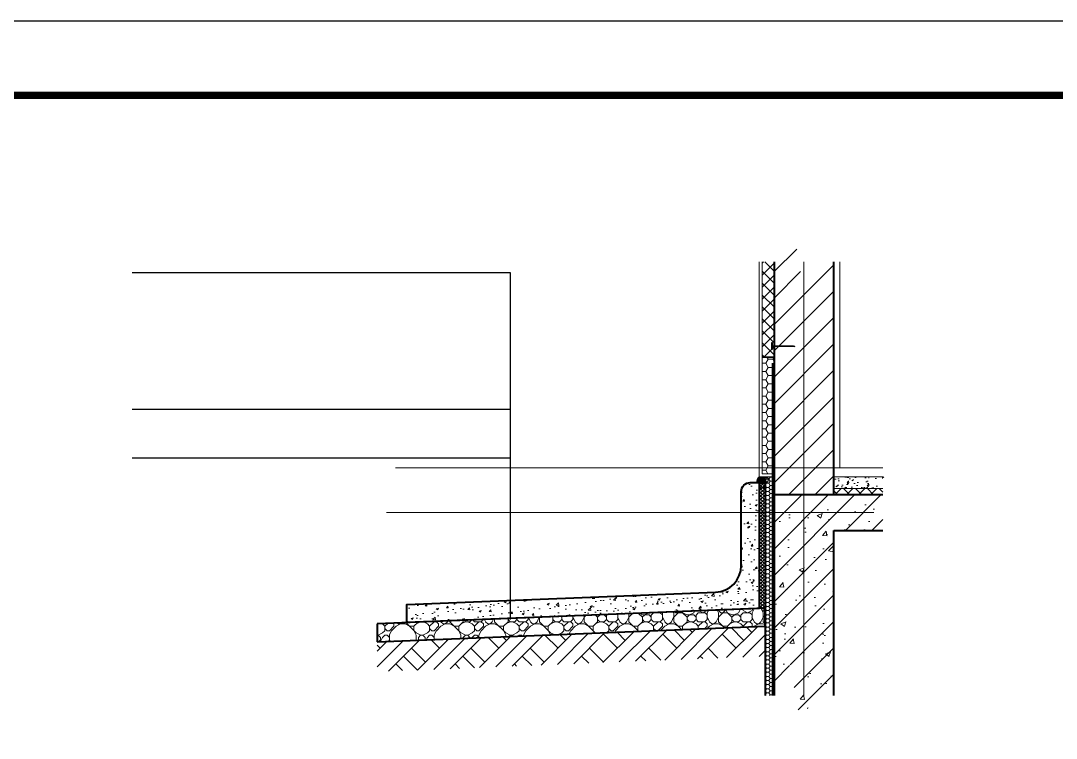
# Model space of a CAD drawing. Extents: x 27938 to 725830, y -209821 to 1628073.
# Drawn here: x 263683 to 267152, y 934230 to 936632 of the extents above; entities that cross this region are included whole.
import ezdxf

# ---------------------------------------------------------------- set-up
doc = ezdxf.new("R2010")
doc.units = 0
doc.header["$LTSCALE"] = 1000
doc.header["$MEASUREMENT"] = 0
doc.linetypes.add('DASH', pattern=[0.35, 0.25, -0.1])
doc.linetypes.add('DOTE', pattern=[2.42, 2, -0.2, 0.02, -0.2])
for name, color, linetype in [('DIM_LEAD', 3, 'Continuous'), ('PUB_HACTH', 252, 'Continuous'), ('图框', 140, 'Continuous'), ('防水层', 150, 'Continuous')]:
    doc.layers.add(name, color=color, linetype=linetype)
for name, color, linetype, lineweight in [('DOTE', 19, 'DOTE', 9), ('PUB_HATCH', 8, 'Continuous', 9), ('WALL', 9, 'Continuous', 40)]:
    doc.layers.add(name, color=color, linetype=linetype, lineweight=lineweight)
doc.layers.add('yichutu', color=7, linetype='Continuous', true_color=0xffffff, plot=False)
pattern_1 = [(45, (-1801047.5756, 1238832.15), (-5.612660076, 5.612660076), []), (135, (-1801047.5756, 1238832.15), (-5.612660076, -5.612660076), [])]

# ---------------------------------------------------------------- blocks, each defined once
blk = doc.blocks.new('yct-841-594-84100-59399.9999999999-100-1000.0')
at = {"layer": 'yichutu', "color": 7, "true_color": 0xffffff}
blk.add_lwpolyline([(0, 0), (0, 59400), (84100, 59400), (84100, 0)], close=True, dxfattribs=at)
blk = doc.blocks.new('A$C6C8F5AB9')
at = {"layer": '图框'}
blk.add_lwpolyline([(0, 0), (21025, 0), (21025, -14850), (0, -14850)], close=True, dxfattribs=at)
blk.add_lwpolyline([(0, 0), (21025, 0), (21025, -14850), (0, -14850)], close=True, dxfattribs=at)
at = {"layer": '图框', "const_width": 25}
blk.add_lwpolyline([(20775, -14600), (20775, -250), (625, -250), (625, -14600)], close=True, dxfattribs=at)

msp = doc.modelspace()

# ---------------------------------------------------------------- hatches: boundary and pattern name
at = {"layer": 'PUB_HACTH', "ltscale": 0.8}
h = msp.add_hatch(color=256, dxfattribs=at)
h.dxf.hatch_style = 1
h.paths.add_polyline_path([(266176.9, 935106), (266156.9, 935106, 0.198897), (266148.6, 935086), (266157, 935086), (266176.9, 935086), (266176.9, 935088.5)])
h = msp.add_hatch(color=256, dxfattribs=at)
h.dxf.hatch_style = 1
edge = h.paths.add_edge_path()
edge.add_ellipse((266180.9, 935096), major_axis=(0, 10), ratio=0.619938, start_angle=90, end_angle=138.86, ccw=False)
edge.add_line((266174.7, 935096), (266153.1, 935101.4))
edge.add_arc((266176.9, 935086), 28.3, 147.0677, 180)
edge.add_line((266148.6, 935086), (266157, 935086))
edge.add_line((266157, 935086), (266176.9, 935086))
edge.add_line((266176.9, 935086), (266176.9, 935088.5))
h = msp.add_hatch(dxfattribs=at)
h.set_pattern_fill('ANSI37', color=256, scale=5)
h.set_pattern_definition(pattern_1)
h.paths.add_polyline_path([(266176.9, 935086), (266157, 935086), (266157, 934986), (266176.9, 934986)])
h = msp.add_hatch(dxfattribs=at)
h.set_pattern_fill('ANSI37', color=256, scale=5)
h.set_pattern_definition(pattern_1)
h.paths.add_polyline_path([(266176.9, 934986), (266157, 934986), (266157, 934665.5), (266176.9, 934665.5)])
at = {"layer": 'PUB_HATCH', "ltscale": 0.5}
h = msp.add_hatch(dxfattribs=at)
h.set_pattern_fill('普通砖', color=256, scale=25, style=0)
h.set_pattern_definition([(45, (443053.92, 1634572.69), (-44.1941915, 44.1941915), [])])
h.paths.add_polyline_path([(266234.3, 935825.3), (266206.9, 935825.3), (266206.9, 935046), (266406.9, 935046), (266406.9, 935825.3), (266346.8, 935825.3), (266308.6, 935720.3), (266271.6, 935930.3)])
h = msp.add_hatch(dxfattribs=at)
h.set_pattern_fill('多孔材料', color=256, scale=10, style=0)
h.set_pattern_definition([(45, (443073.917, 1634527.81), (-20.0000203, 20.0000203), []), (135, (443073.917, 1634527.81), (-20.0000203, -20.0000203), [])])
h.paths.add_polyline_path([(266206.9, 935825.3), (266166.9, 935825.3), (266166.9, 935506), (266206.9, 935506)])
at = {"layer": 'PUB_HATCH', "linetype": 'ByBlock'}
h = msp.add_hatch(dxfattribs=at)
h.set_pattern_fill('HONEY', color=256, scale=10, style=0)
h.set_pattern_definition([(0, (-695290.437, 1193538.376), (23.8125, 13.74815), [15.875, -31.75]), (120, (-695290.437, 1193538.376), (-23.81249716, 13.74815493), [15.875, -31.75]), (60, (-695290.437, 1193538.376), (2.84e-06, 27.49630493), [-31.75, 15.875])])
h.paths.add_polyline_path([(266206.9, 935506), (266166.9, 935506), (266166.9, 935116), (266206.9, 935116)])
h = msp.add_hatch(dxfattribs=at)
h.set_pattern_fill('HONEY', color=256, scale=5, style=0)
h.set_pattern_definition([(0, (191123.987, 939418.946), (11.90625, 6.874075), [7.9375, -15.875]), (120, (191123.987, 939418.946), (-11.9062486, 6.87407746), [7.9375, -15.875]), (60, (191123.987, 939418.946), (1.4e-06, 13.74815246), [-15.875, 7.9375])])
edge = h.paths.add_edge_path()
edge.add_ellipse((266180.9, 935096), major_axis=(0, 10), ratio=0.619938, start_angle=0, end_angle=360, ccw=False)
h = msp.add_hatch(dxfattribs=at)
h.set_pattern_fill('HONEY', color=256, scale=5, style=0)
h.set_pattern_definition([(0, (275658.8504, 1070448.0666), (11.90625, 6.874075), [7.9375, -15.875]), (120, (275658.8504, 1070448.0666), (-11.90624858, 6.87407746), [7.9375, -15.875]), (60, (275658.8504, 1070448.0666), (1.42e-06, 13.74815246), [-15.875, 7.9375])])
h.paths.add_polyline_path([(266176.9, 934373), (266207, 934373.8), (266207, 935106), (266180.9, 935106), (266180.9, 935086), (266176.9, 935086)])
at = {"layer": 'PUB_HATCH', "ltscale": 0.5}
h = msp.add_hatch(dxfattribs=at)
h.set_pattern_fill('AR-CONC', color=256, scale=25, style=0)
h.set_pattern_definition([(50, (-661434.43, 1149190.31), (45.5461672, -3.9847714), [4.7625, -52.3875]), (355, (-661434.43, 1149190.31), (-8.8107065, 47.7641607), [3.81, -41.91]), (100.451, (-661430.635, 1149189.977), (36.7356254, 43.779172), [4.0475, -44.5225]), (46.1842, (-661434.43, 1149203.01), (67.7697602, -10.510582), [7.14375, -78.58125]), (96.6356, (-661428.78, 1149202.133), (59.3510586, 61.856389), [6.07125, -66.78375]), (351.184, (-661434.43, 1149203.01), (59.3511515, 61.8562795), [5.715, -62.865]), (21, (-661428.08, 1149199.834), (37.90372, -25.5663796), [4.7625, -52.3875]), (326, (-661428.08, 1149199.834), (15.450507, 46.0469915), [3.81, -41.91]), (71.4514, (-661424.92, 1149197.704), (53.3541227, 20.4807144), [4.0475, -44.5225]), (37.5, (-661434.43, 1149190.31), (0.7721508, 21.13875972), [0, -41.402, 0, -42.545, 0, -42.06875]), (7.5, (-661434.43, 1149190.31), (16.70491563, 25.0451437), [0, -24.257, 0, -40.4495, 0, -16.03375]), (327.5, (-661448.59, 1149190.31), (33.8976488, -1.432186), [0, -15.875, 0, -49.53, 0, -65.7225]), (317.5, (-661454.94, 1149190.31), (37.03229535, 6.3566228), [0, -20.6375, 0, -32.893, 0, -46.6725])])
h.paths.add_polyline_path([(266570.9, 935066), (266570.9, 935071.3), (266518.4, 935090.4), (266607.3, 935106), (266406.9, 935106), (266406.9, 935066)])
at = {"layer": 'PUB_HATCH', "linetype": 'ByBlock'}
h = msp.add_hatch(dxfattribs=at)
h.set_pattern_fill('混凝土', color=256, scale=10, style=0)
h.set_pattern_definition([(50, (187763.16, 939657.946), (71.72602, -6.275213), [7.5, -82.5]), (355, (187763.16, 939657.946), (-13.87513, 75.21921), [6, -66]), (100.4514, (187769.136, 939657.42), (57.85094, 68.943954), [6.37402, -70.11421]), (46.1842, (187763.16, 939677.95), (106.7241, -16.5519), [11.25, -123.75]), (96.6356, (187772.05, 939676.57), (93.46627, 97.41179), [9.56103, -105.1713]), (351.1842, (187763.16, 939677.95), (93.4662, 97.41186), [9, -99]), (21, (187773.16, 939672.946), (59.690705, -40.26189), [7.5, -82.5]), (326, (187773.16, 939672.946), (24.33153, 72.515005), [6, -66]), (71.4514, (187778.134, 939669.59), (84.02226, 32.25305), [6.37402, -70.11421]), (37.5, (187763.16, 939657.946), (1.2159855, 33.289385), [0, -65.2, 0, -67, 0, -66.25]), (7.5, (187763.16, 939657.946), (26.306954, 39.441171), [0, -38.2, 0, -63.7, 0, -25.25]), (327.5, (187740.86, 939657.946), (53.382244, -2.255487), [0, -25, 0, -78, 0, -103.5]), (317.5, (187730.86, 939657.946), (58.318617, 10.010498), [0, -32.5, 0, -51.8, 0, -73.5])])
edge = h.paths.add_edge_path()
edge.add_line((266157, 935086), (266157, 934664.7))
edge.add_line((266157, 934664.7), (264977.2, 934617.6))
edge.add_line((264977.2, 934617.6), (264977.2, 934677.6))
edge.add_line((264977.2, 934677.6), (266010.6, 934718.9))
edge.add_arc((266007, 934808.9), 90, 272.2906, 360)
edge.add_line((266097, 934808.9), (266097, 935056))
edge.add_arc((266127, 935056), 30, 90, 180, ccw=False)
edge.add_line((266127, 935086), (266157, 935086))
at = {"layer": 'PUB_HATCH', "ltscale": 0.5}
h = msp.add_hatch(dxfattribs=at)
h.set_pattern_fill('多孔材料', color=256, scale=10, style=0)
h.set_pattern_definition([(45, (-660685.738, 1149190.31), (-20.0000203, 20.0000203), []), (135, (-660685.738, 1149190.31), (-20.0000203, -20.0000203), [])])
h.paths.add_polyline_path([(266570.9, 935046), (266570.9, 935066), (266406.9, 935066), (266406.9, 935046)])
h = msp.add_hatch(dxfattribs=at)
h.set_pattern_fill('钢筋混凝土', color=256, scale=25, style=0)
h.set_pattern_definition([(45, (443053.92, 1634527.81), (-44.194174, 44.194174), []), (50, (443053.92, 1634527.81), (179.315046, -15.688034), [18.75, -206.25]), (355, (443053.92, 1634527.81), (-34.687833, 188.048033), [15, -165]), (100.4514, (443068.86, 1634526.5), (144.627345, 172.359886), [15.935047, -175.28553]), (46.1842, (443053.92, 1634577.8), (266.81026, -41.379754), [28.125, -309.375]), (96.6356, (443076.15, 1634574.36), (233.66568, 243.52947), [23.90257, -262.92825]), (351.1842, (443053.92, 1634577.8), (233.66549, 243.52965), [22.5, -247.5]), (21, (443078.92, 1634565.31), (149.226763, -100.654723), [18.75, -206.25]), (326, (443078.92, 1634565.31), (60.828833, 181.28751), [15, -165]), (71.4514, (443091.35, 1634556.92), (210.055657, 80.632624), [15.935047, -175.28553]), (37.5, (443053.92, 1634527.81), (3.039964, 83.2234635), [0, -163, 0, -167.5, 0, -165.625]), (7.5, (443053.92, 1634527.81), (65.767384, 98.602928), [0, -95.5, 0, -159.25, 0, -63.125]), (327.5, (442998.17, 1634527.81), (133.455609, -5.638718), [0, -62.5, 0, -195, 0, -258.75]), (317.5, (442973.17, 1634527.81), (145.796542, 25.026246), [0, -81.25, 0, -129.5, 0, -183.75])])
h.paths.add_polyline_path([(266297.6, 934268.4), (266335.8, 934373.4), (266406.9, 934373.4), (266406.9, 934926), (266570.9, 934926), (266570.9, 935046), (266206.9, 935046), (266206.9, 934373.4), (266223.3, 934373.4), (266260.6, 934478.4)])
at = {"layer": 'PUB_HATCH', "linetype": 'ByBlock'}
h = msp.add_hatch(dxfattribs=at)
h.set_pattern_fill('卵石砌体', color=256, scale=20, style=0)
h.set_pattern_definition([(0, (-2242827.01, 368475.46), (0, 150), [7.5, -22.5, 7.5, -112.5]), (0, (-2242789.51, 368490.46), (0, 150), [7.5, -142.5]), (0, (-2242864.51, 368505.46), (0, 150), [15, -135]), (0, (-2242902.01, 368512.96), (0, 150), [22.5, -127.5]), (0, (-2242827.01, 368520.46), (0, 150), [15, -15, 22.5, -97.5]), (0, (-2242834.51, 368542.96), (0, 150), [22.5, -127.5]), (0, (-2242872.01, 368550.46), (0, 150), [22.5, -52.5, 22.5, -52.5]), (0, (-2242902.01, 368572.96), (0, 150), [22.5, -7.5, 7.5, -112.5]), (0, (-2242804.51, 368587.96), (0, 150), [7.5, -142.5]), (0, (-2242834.51, 368602.96), (0, 150), [15, -135]), (90, (-2242932.01, 368610.46), (-150, 9e-15), [15, -135]), (90, (-2242917.01, 368505.46), (-150, 9e-15), [7.5, -15, 22.5, -105]), (90, (-2242879.51, 368520.46), (-150, 9e-15), [30, -7.5, 7.5, -105]), (90, (-2242857.01, 368557.96), (-150, 9e-15), [22.5, -127.5]), (90, (-2242849.51, 368490.46), (-150, 9e-15), [15, -135]), (90, (-2242842.01, 368610.46), (-150, 9e-15), [15, -135]), (90, (-2242834.51, 368520.46), (-150, 9e-15), [15, -75, 7.5, -52.5]), (90, (-2242812.01, 368595.46), (-150, 9e-15), [7.5, -7.5, 7.5, -127.5]), (90, (-2242804.51, 368527.96), (-150, 9e-15), [15, -22.5, 15, -97.5]), (90, (-2242797.01, 368490.46), (-150, 9e-15), [15, -135]), (45, (-2242924.51, 368490.46), (9e-15, 149.9999997), [21.21315, -42.426404, 31.8198, -116.672678]), (45, (-2242932.01, 368490.46), (9e-15, 149.9999997), [21.213203, -190.91883]), (45, (-2242849.51, 368505.46), (9e-15, 149.9999997), [21.213203, -190.91883]), (45, (-2242864.51, 368580.46), (9e-15, 149.9999997), [21.213203, -190.91883]), (45, (-2242797.01, 368505.46), (9e-15, 149.9999997), [21.213203, -190.91883]), (45, (-2242924.51, 368520.46), (9e-15, 149.9999997), [10.606602, -201.52542]), (45, (-2242909.51, 368565.46), (9e-15, 149.9999997), [10.606602, -201.52542]), (45, (-2242894.51, 368512.96), (9e-15, 149.9999997), [10.606602, -201.52542]), (45, (-2242879.51, 368565.46), (9e-15, 149.9999997), [10.606602, -201.52542]), (45, (-2242834.51, 368535.46), (9e-15, 149.9999997), [10.606602, -201.52542]), (45, (-2242834.51, 368617.96), (9e-15, 149.9999997), [10.606602, -201.52542]), (45, (-2242819.51, 368602.96), (9e-15, 149.9999997), [10.606602, -201.52542]), (45, (-2242812.01, 368520.46), (9e-15, 149.9999997), [10.606602, -201.52542]), (45, (-2242804.51, 368482.96), (9e-15, 149.9999997), [10.606602, -201.52542]), (45, (-2242804.51, 368542.96), (9e-15, 149.9999997), [10.606602, -201.52542]), (45, (-2242804.51, 368617.96), (9e-15, 149.9999997), [10.606602, -201.52542]), (45, (-2242797.01, 368587.96), (9e-15, 149.9999997), [10.606602, -201.52542]), (135, (-2242827.01, 368602.96), (-149.9999997, 9e-15), [10.606602, -201.52542]), (135, (-2242812.01, 368617.96), (-149.9999997, 9e-15), [10.606602, -201.52542]), (135, (-2242804.51, 368587.96), (-149.9999997, 9e-15), [10.606602, -201.52542]), (135, (-2242782.01, 368617.96), (-149.9999997, 9e-15), [10.606602, -201.52542]), (135, (-2242857.01, 368565.46), (-149.9999997, 9e-15), [10.606602, -201.52542]), (135, (-2242872.01, 368550.46), (-149.9999997, 9e-15), [10.606602, -201.52542]), (135, (-2242917.01, 368512.96), (-149.9999997, 9e-15), [10.606602, -201.52542]), (135, (-2242902.01, 368512.96), (-149.9999997, 9e-15), [10.606602, -201.52542]), (135, (-2242887.01, 368565.46), (-149.9999997, 9e-15), [10.606602, -201.52542]), (135, (-2242917.01, 368542.96), (-149.9999997, 9e-15), [10.606602, -201.52542]), (135, (-2242827.01, 368520.46), (-149.9999997, 9e-15), [10.606602, -201.52542]), (135, (-2242804.51, 368535.46), (-149.9999997, 9e-15), [10.606602, -201.52542]), (135, (-2242797.01, 368505.46), (-149.9999997, 9e-15), [10.606602, -201.52542]), (135, (-2242797.01, 368520.46), (-149.9999997, 9e-15), [10.606602, -201.52542]), (135, (-2242789.51, 368490.46), (-149.9999997, 9e-15), [10.606602, -201.52542]), (135, (-2242909.51, 368580.46), (-149.9999997, 9e-15), [21.213203, -190.91883]), (135, (-2242834.51, 368535.46), (-149.9999997, 9e-15), [21.213203, -190.91883]), (135, (-2242842.01, 368482.96), (-149.9999997, 9e-15), [53.033008, -159.099024]), (26.5650512, (-2242932.01, 368550.46), (149.9999994, 1.2e-06), [16.77, -318.64018]), (26.5650512, (-2242909.51, 368505.46), (149.9999994, 1.2e-06), [16.77, -318.64018]), (26.5650512, (-2242879.51, 368572.96), (149.9999994, 1.2e-06), [16.77, -318.64018]), (26.5650512, (-2242819.51, 368475.46), (149.9999994, 1.2e-06), [16.77, -318.64018]), (26.5650512, (-2242842.01, 368512.96), (149.9999994, 1.2e-06), [16.77, -318.64018]), (26.5650512, (-2242827.01, 368542.96), (149.9999994, 1.2e-06), [16.77, -318.64018]), (26.5650512, (-2242849.51, 368595.46), (149.9999994, 1.2e-06), [16.77, -318.64018]), (26.5650512, (-2242797.01, 368587.96), (149.9999994, 1.2e-06), [16.77, -318.64018]), (63.4349488, (-2242917.01, 368550.46), (1e-07, 149.9999999), [16.77, -318.64018]), (63.4349488, (-2242917.01, 368557.96), (1e-07, 149.9999999), [16.77, -318.64018]), (63.4349488, (-2242857.01, 368580.46), (1e-07, 149.9999999), [33.54, -301.87018]), (63.4349488, (-2242804.51, 368572.96), (1e-07, 149.9999999), [16.77, -318.64018]), (63.4349488, (-2242812.01, 368550.46), (1e-07, 149.9999999), [16.77, -318.64018]), (63.4349488, (-2242887.01, 368520.46), (1e-07, 149.9999999), [16.77, -318.64018]), (63.4349488, (-2242812.01, 368602.96), (1e-07, 149.9999999), [16.77, -318.64018]), (63.4349488, (-2242789.51, 368595.46), (1e-07, 149.9999999), [16.77, -318.64018]), (116.5650512, (-2242924.51, 368595.46), (-1.2e-06, 149.9999994), [16.77, -318.64018]), (116.5650512, (-2242842.01, 368475.46), (-1.2e-06, 149.9999994), [16.77, -318.64018]), (116.5650512, (-2242909.51, 368572.96), (-1.2e-06, 149.9999994), [16.77, -318.64018]), (116.5650512, (-2242797.01, 368557.96), (-1.2e-06, 149.9999994), [16.77, -318.64018]), (116.5650512, (-2242849.51, 368550.46), (-1.2e-06, 149.9999994), [16.77, -318.64018]), (116.5650512, (-2242804.51, 368580.46), (-1.2e-06, 149.9999994), [16.77, -318.64018]), (116.5650512, (-2242879.51, 368550.46), (-1.2e-06, 149.9999994), [16.77, -318.64018]), (116.5650512, (-2242909.51, 368520.46), (-1.2e-06, 149.9999994), [16.77, -318.64018]), (153.4349488, (-2242917.01, 368587.96), (-149.9999999, 1e-07), [16.77, -318.64018]), (153.4349488, (-2242864.51, 368505.46), (-149.9999999, 1e-07), [16.77, -318.64018]), (153.4349488, (-2242894.51, 368572.96), (-149.9999999, 1e-07), [16.77, -318.64018]), (153.4349488, (-2242804.51, 368512.96), (-149.9999999, 1e-07), [16.77, -318.64018]), (153.4349488, (-2242827.01, 368475.46), (-149.9999999, 1e-07), [16.77, -318.64018]), (153.4349488, (-2242812.01, 368595.46), (-149.9999999, 1e-07), [16.77, -318.64018]), (153.4349488, (-2242834.51, 368542.96), (-149.9999999, 1e-07), [16.77, -318.64018]), (153.4349488, (-2242917.01, 368587.96), (-149.9999999, 1e-07), [16.77, -318.64018]), (153.4349488, (-2242782.01, 368550.46), (-149.9999999, 1e-07), [16.77, -318.64018]), (243.4349488, (-2242924.51, 368490.46), (-1e-07, -149.9999999), [16.77, -318.64018])])
h.paths.add_polyline_path([(264877.2, 934553.5), (266177, 934605.5), (266177, 934665.5), (264877.2, 934613.6)])
at = {"layer": 'PUB_HATCH'}
h = msp.add_hatch(dxfattribs=at)
h.set_pattern_fill('夯实土壤', color=256, scale=25, style=0)
h.set_pattern_definition([(45, (187792.66, 939697.98), (-99.3485, 99.3485), []), (45, (187845.16, 939697.98), (-99.3485, 99.3485), []), (45, (187897.66, 939697.98), (-99.3485, 99.3485), []), (135, (187792.66, 939697.98), (-99.3485, -99.3485), [66.25, -74.25]), (135, (187818.91, 939724.23), (-99.3485, -99.3485), [66.25, -74.25]), (135, (187845.16, 939750.48), (-99.3485, -99.3485), [66.25, -74.25])])
h.paths.add_polyline_path([(266177, 934605.5), (264877.2, 934553.5), (264877.2, 934453.4), (266177, 934505.4)])

# ---------------------------------------------------------------- linework, layer by layer
at = {"layer": 'DIM_LEAD'}
for p, q in [((265324.1, 935787.9), (264057, 935787.9)), ((265324.1, 934627.7), (265324.1, 935787.9)), ((265324.1, 935331.2), (264057, 935331.2)), ((265324.1, 935168.2), (264057, 935168.2))]:
    msp.add_line(p, q, dxfattribs=at)
at = {"layer": 'DOTE'}
for p, q in [((266306.9, 934373.4), (266306.9, 935825.3)), ((266570.9, 935136), (264938.2, 935136)), ((266540.9, 934986), (264908.2, 934986))]:
    msp.add_line(p, q, dxfattribs=at)
at = {"layer": 'PUB_HACTH', "color": 2, "linetype": 'DASH', "ltscale": 0.8, "const_width": 8}
msp.add_lwpolyline([(266202.9, 935486), (266202.9, 934373.4)], dxfattribs=at)
at = {"layer": 'PUB_HACTH', "ltscale": 0.8}
msp.add_lwpolyline([(266157, 935086), (266177, 935086), (266177, 934665.5), (266157, 934665.5)], close=True, dxfattribs=at)
msp.add_circle((266167.4, 935076.2), 9.22, dxfattribs=at)
msp.add_arc((266176.9, 935086), 28.3, 135.0035, 180, dxfattribs=at)
at = {"layer": 'PUB_HATCH'}
msp.add_line((266570.9, 935136), (266406.9, 935136), dxfattribs=at)
for points in [[(266156.9, 935825.3), (266156.9, 935106), (266206.9, 935106)], [(266166.9, 935825.3), (266166.9, 935116), (266206.9, 935116)], [(266426.9, 935825.3), (266426.9, 935136)], [(266166.9, 935506), (266206.9, 935506)]]:
    msp.add_lwpolyline(points, dxfattribs=at)
at = {"layer": 'PUB_HATCH', "ltscale": 0.5}
for points in [[(266406.9, 935106), (266570.9, 935106)], [(266406.9, 935066), (266570.9, 935066)]]:
    msp.add_lwpolyline(points, dxfattribs=at)
at = {"layer": 'PUB_HATCH', "linetype": 'ByBlock', "extrusion": (0, 0, -1)}
msp.add_ellipse((266180.9, 935096), major_axis=(0, 10), ratio=0.619938, dxfattribs=at)
at = {"layer": 'WALL', "color": 2}
for p, q in [((266206.9, 935825.3), (266206.9, 934373.4)), ((266406.9, 935046), (266406.9, 935825.3)), ((266206.9, 935046), (266570.9, 935046)), ((266406.9, 934373.4), (266406.9, 934926)), ((266406.9, 934926), (266570.9, 934926)), ((266177, 934665.5), (264877.2, 934613.6)), ((266176.9, 934605.5), (266176.9, 934665.5)), ((264877.2, 934613.6), (264877.2, 934553.5)), ((264877.2, 934553.5), (266176.9, 934605.5))]:
    msp.add_line(p, q, dxfattribs=at)
at = {"layer": 'WALL'}
msp.add_line((266177, 935086), (266176.9, 934373.1), dxfattribs=at)
at = {"layer": 'WALL', "const_width": 5}
msp.add_lwpolyline([(266166.9, 935506), (266206.9, 935506), (266206.9, 935586)], dxfattribs=at)
at = {"layer": 'WALL', "color": 2}
msp.add_lwpolyline([(266157, 935086), (266157, 934664.7), (264977.2, 934617.6), (264977.2, 934677.6), (266010.6, 934718.9, 0.402552), (266097, 934808.9), (266097, 935056, -0.414214), (266127, 935086), (266157, 935086)], format="xyb", dxfattribs=at)
at = {"layer": '防水层'}
for points in [[(266198.3, 935554.1), (266198.3, 935532.4), (266201.9, 935532.4), (266201.9, 935554.1)], [(266201.9, 935541.5), (266201.9, 935543.8), (266270.6, 935543.8), (266276.5, 935541.5)]]:
    msp.add_lwpolyline(points, close=True, dxfattribs=at)

# ---------------------------------------------------------------- block references
msp.add_blockref('A$C6C8F5AB9', (260214.1, 936632.1))
at = {"layer": 'yichutu', "xscale": 0.25, "yscale": 0.25, "zscale": 0.25}
msp.add_blockref('yct-841-594-84100-59399.9999999999-100-1000.0', (260214.1, 921782.1), dxfattribs=at)

doc.saveas('drawing.dxf')
